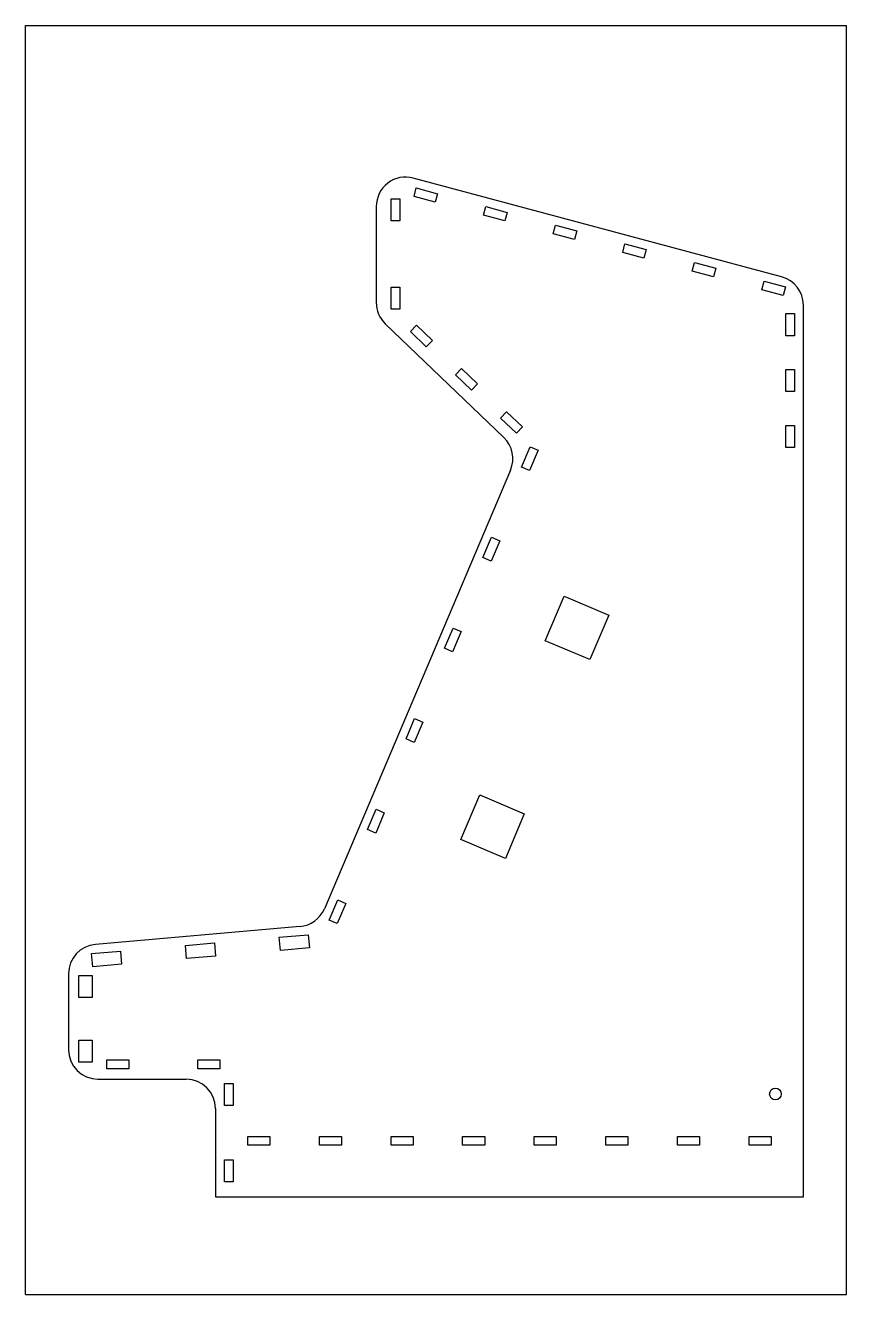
# Model space of a CAD drawing. Header units: inches. Extents: x 0 to 22, y 0 to 34.
import ezdxf

# ---------------------------------------------------------------- set-up
doc = ezdxf.new("R2010")
doc.units = ezdxf.units.IN
doc.header["$LTSCALE"] = 2.216296
doc.header["$MEASUREMENT"] = 0
doc.layers.get('0').update_dxf_attribs({"linetype": 'CONTINUOUS'})

msp = doc.modelspace()

# ---------------------------------------------------------------- linework, layer by layer
at = {"color": 7, "linetype": 'CONTINUOUS'}
for p, q in [((0, 0), (0, 34)), ((0, 34), (22, 34)), ((22, 0), (22, 34)), ((20.259, 27.266), (10.391, 29.91)), ((10.411, 29.416), (10.472, 29.644)), ((10.472, 29.644), (11.043, 29.491)), ((9.795, 28.762), (9.795, 29.352)), ((9.795, 29.352), (10.031, 29.352)), ((10.031, 29.352), (10.031, 28.762)), ((10.981, 29.263), (10.411, 29.416)), ((11.043, 29.491), (10.981, 29.263)), ((9.4, 29.15), (9.4, 26.575)), ((12.274, 28.917), (12.336, 29.145)), ((12.845, 28.764), (12.274, 28.917)), ((12.336, 29.145), (12.906, 28.992)), ((12.906, 28.992), (12.845, 28.764)), ((10.031, 28.762), (9.795, 28.762)), ((14.138, 28.417), (14.199, 28.645)), ((14.199, 28.645), (14.769, 28.493)), ((14.708, 28.264), (14.138, 28.417)), ((14.769, 28.493), (14.708, 28.264)), ((16.001, 27.918), (16.062, 28.146)), ((16.572, 27.765), (16.001, 27.918)), ((16.062, 28.146), (16.633, 27.993)), ((16.633, 27.993), (16.572, 27.765)), ((17.865, 27.419), (17.926, 27.647)), ((17.926, 27.647), (18.496, 27.494)), ((18.435, 27.266), (17.865, 27.419)), ((18.496, 27.494), (18.435, 27.266)), ((9.795, 26.399), (9.795, 26.99)), ((9.795, 26.99), (10.031, 26.99)), ((10.031, 26.99), (10.031, 26.399)), ((19.728, 26.919), (19.789, 27.148)), ((20.298, 26.767), (19.728, 26.919)), ((19.789, 27.148), (20.36, 26.995)), ((20.36, 26.995), (20.298, 26.767)), ((10.031, 26.399), (9.795, 26.399)), ((20.37, 25.688), (20.37, 26.278)), ((20.37, 26.278), (20.606, 26.278)), ((20.606, 26.278), (20.606, 25.688)), ((20.843, 2.617), (20.843, 26.506)), ((9.642, 26.006), (12.817, 22.96)), ((10.315, 25.797), (10.478, 25.968)), ((10.478, 25.968), (10.905, 25.559)), ((10.741, 25.389), (10.315, 25.797)), ((10.905, 25.559), (10.741, 25.389)), ((20.606, 25.688), (20.37, 25.688)), ((11.522, 24.639), (11.686, 24.81)), ((11.948, 24.23), (11.522, 24.639)), ((11.686, 24.81), (12.112, 24.401)), ((20.37, 24.782), (20.606, 24.782)), ((20.37, 24.192), (20.37, 24.782)), ((20.606, 24.782), (20.606, 24.192)), ((12.112, 24.401), (11.948, 24.23)), ((20.606, 24.192), (20.37, 24.192)), ((12.73, 23.481), (12.893, 23.651)), ((13.156, 23.072), (12.73, 23.481)), ((12.893, 23.651), (13.319, 23.242)), ((13.319, 23.242), (13.156, 23.072)), ((20.37, 23.286), (20.606, 23.286)), ((20.37, 22.696), (20.37, 23.286)), ((20.606, 23.286), (20.606, 22.696)), ((13.29, 22.17), (13.52, 22.714)), ((13.738, 22.621), (13.507, 22.078)), ((13.52, 22.714), (13.738, 22.621)), ((20.606, 22.696), (20.37, 22.696)), ((13.507, 22.078), (13.29, 22.17)), ((12.997, 22.085), (8.01, 10.336)), ((12.259, 19.742), (12.49, 20.286)), ((12.707, 20.193), (12.476, 19.65)), ((12.49, 20.286), (12.707, 20.193)), ((12.476, 19.65), (12.259, 19.742)), ((13.924, 17.517), (14.431, 18.713)), ((14.431, 18.713), (15.627, 18.205)), ((15.627, 18.205), (15.12, 17.009)), ((11.228, 17.314), (11.459, 17.857)), ((11.677, 17.765), (11.446, 17.222)), ((11.459, 17.857), (11.677, 17.765)), ((15.12, 17.009), (13.924, 17.517)), ((11.446, 17.222), (11.228, 17.314)), ((10.198, 14.886), (10.428, 15.429)), ((10.646, 15.337), (10.415, 14.793)), ((10.428, 15.429), (10.646, 15.337)), ((10.415, 14.793), (10.198, 14.886)), ((11.662, 12.19), (12.17, 13.386)), ((12.17, 13.386), (13.366, 12.878)), ((9.167, 12.458), (9.398, 13.001)), ((9.398, 13.001), (9.615, 12.909)), ((9.615, 12.909), (9.384, 12.365)), ((13.366, 12.878), (12.858, 11.682)), ((9.384, 12.365), (9.167, 12.458)), ((12.858, 11.682), (11.662, 12.19)), ((8.136, 10.03), (8.367, 10.573)), ((8.367, 10.573), (8.585, 10.481)), ((8.585, 10.481), (8.354, 9.937)), ((8.354, 9.937), (8.136, 10.03)), ((7.354, 9.859), (1.876, 9.38)), ((6.802, 9.574), (7.577, 9.642)), ((6.833, 9.221), (6.802, 9.574)), ((7.577, 9.642), (7.608, 9.289)), ((1.772, 9.134), (2.548, 9.202)), ((2.548, 9.202), (2.579, 8.849)), ((4.287, 9.354), (5.062, 9.422)), ((4.318, 9.001), (4.287, 9.354)), ((5.062, 9.422), (5.093, 9.069)), ((7.608, 9.289), (6.833, 9.221)), ((1.803, 8.781), (1.772, 9.134)), ((2.579, 8.849), (1.803, 8.781)), ((5.093, 9.069), (4.318, 9.001)), ((1.157, 8.595), (1.157, 6.561)), ((1.433, 7.961), (1.433, 8.551)), ((1.433, 8.551), (1.787, 8.551)), ((1.787, 8.551), (1.787, 7.961)), ((1.787, 7.961), (1.433, 7.961)), ((1.433, 6.229), (1.433, 6.819)), ((1.433, 6.819), (1.787, 6.819)), ((1.787, 6.819), (1.787, 6.229)), ((1.787, 6.229), (1.433, 6.229)), ((2.181, 6.286), (2.772, 6.286)), ((2.181, 6.049), (2.181, 6.286)), ((2.772, 6.286), (2.772, 6.049)), ((4.622, 6.286), (5.213, 6.286)), ((4.622, 6.049), (4.622, 6.286)), ((5.213, 6.286), (5.213, 6.049)), ((2.772, 6.049), (2.181, 6.049)), ((5.213, 6.049), (4.622, 6.049)), ((1.945, 5.774), (4.307, 5.774)), ((5.331, 5.656), (5.567, 5.656)), ((5.331, 5.065), (5.331, 5.656)), ((5.567, 5.656), (5.567, 5.065)), ((5.094, 4.986), (5.094, 2.617)), ((5.567, 5.065), (5.331, 5.065)), ((5.961, 4.238), (6.551, 4.238)), ((5.961, 4.002), (5.961, 4.238)), ((6.551, 4.238), (6.551, 4.002)), ((7.879, 4.238), (8.469, 4.238)), ((7.879, 4.002), (7.879, 4.238)), ((8.469, 4.238), (8.469, 4.002)), ((9.796, 4.238), (10.387, 4.238)), ((9.796, 4.002), (9.796, 4.238)), ((10.387, 4.238), (10.387, 4.002)), ((11.714, 4.238), (12.305, 4.238)), ((11.714, 4.002), (11.714, 4.238)), ((12.305, 4.238), (12.305, 4.002)), ((13.632, 4.238), (14.223, 4.238)), ((13.632, 4.002), (13.632, 4.238)), ((14.223, 4.238), (14.223, 4.002)), ((15.55, 4.238), (16.141, 4.238)), ((15.55, 4.002), (15.55, 4.238)), ((16.141, 4.238), (16.141, 4.002)), ((17.468, 4.238), (18.058, 4.238)), ((17.468, 4.002), (17.468, 4.238)), ((18.058, 4.238), (18.058, 4.002)), ((19.386, 4.238), (19.976, 4.238)), ((19.386, 4.002), (19.386, 4.238)), ((19.976, 4.238), (19.976, 4.002)), ((6.551, 4.002), (5.961, 4.002)), ((8.469, 4.002), (7.879, 4.002)), ((10.387, 4.002), (9.796, 4.002)), ((12.305, 4.002), (11.714, 4.002)), ((14.223, 4.002), (13.632, 4.002)), ((16.141, 4.002), (15.55, 4.002)), ((18.058, 4.002), (17.468, 4.002)), ((19.976, 4.002), (19.386, 4.002)), ((5.331, 3.608), (5.567, 3.608)), ((5.331, 3.018), (5.331, 3.608)), ((5.567, 3.608), (5.567, 3.018)), ((5.567, 3.018), (5.331, 3.018)), ((5.094, 2.617), (20.843, 2.617)), ((0, 0), (22, 0))]:
    msp.add_line(p, q, dxfattribs=at)
msp.add_circle((20.094, 5.373), 0.157, dxfattribs=at)
for centre, start, end in [((10.187, 29.15), 75, 180), ((20.055, 26.506), 0, 75), ((10.187, 26.575), 180, 226.1884), ((12.272, 22.392), 337, 46.1884), ((7.285, 10.643), 275, 337), ((1.945, 8.595), 95, 180), ((1.945, 6.561), 180, 270), ((4.307, 4.986), 0, 90)]:
    msp.add_arc(centre, 0.787, start, end, dxfattribs=at)

doc.saveas('drawing.dxf')
